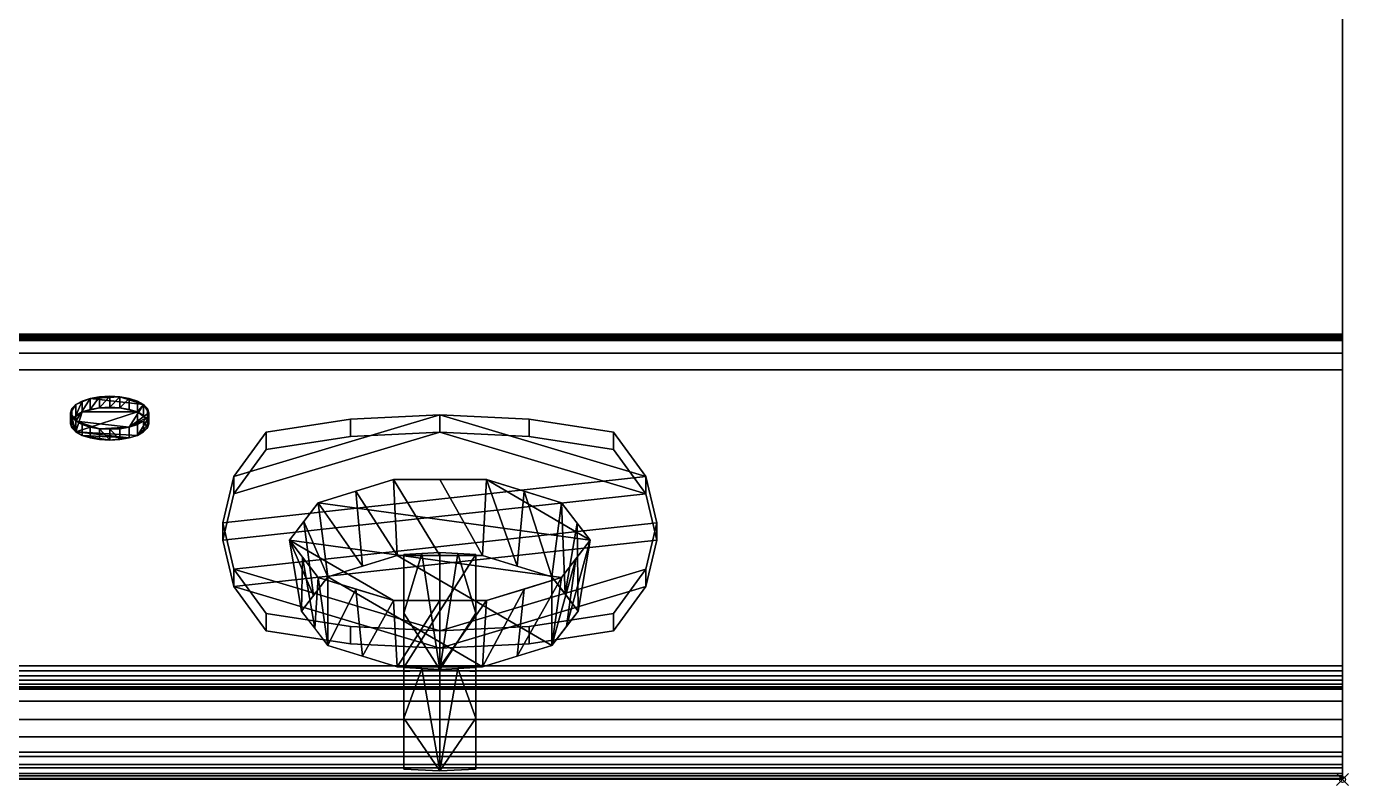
# Model space of a CAD drawing. Extents: x -1 to 1206, y -1086 to 56.
# Drawn here: x 981.3 to 1201, y -931 to -804.9 of the extents above; entities that cross this region are included whole.
import ezdxf

# ---------------------------------------------------------------- set-up
doc = ezdxf.new("R2010")
doc.units = 0
doc.header["$PDMODE"] = 35
for name, color, linetype in [('IQ_200_2D', 1, 'Continuous'), ('IQ_200_3D', 1, 'Continuous'), ('IQ_BLUE_3D', 5, 'Continuous'), ('IQ_INS_3D', 3, 'Continuous'), ('IQ_YELLOW_3D', 2, 'Continuous')]:
    doc.layers.add(name, color=color, linetype=linetype)

msp = doc.modelspace()

# ---------------------------------------------------------------- linework, layer by layer
at = {"layer": 'IQ_200_2D', "linetype": 'Continuous'}
for q in [(1200, 0), (0, -930)]:
    msp.add_line((1200, -930), q, dxfattribs=at)
at = {"layer": 'IQ_INS_3D'}
msp.add_point((1200, -930), dxfattribs=at)

# ---------------------------------------------------------------- meshes
at = {"layer": 'IQ_200_3D', "linetype": 'Continuous'}
mesh = msp.add_polyface(dxfattribs=at)
corners = [(1200, -856, 649), (0, -856, 649), (0, 0, 649), (1200, 0, 649)]
mesh.append_faces([[corners[k] for k in face] for face in [(0, 1, 2, 3)]])
mesh = msp.add_polyface(dxfattribs=at)
corners = [(1200, 0, 900), (0, 0, 900), (0, -917, 900), (1200, -917, 900)]
mesh.append_faces([[corners[k] for k in face] for face in [(0, 1, 2, 3)]])
mesh = msp.add_polyface(dxfattribs=at)
corners = [(1200, -917, 900), (1200, -920.04, 899.64), (1200, -922.91, 898.58), (1200, -925.45, 896.88), (1200, -927.53, 894.64), (1200, -929.02, 891.97), (1200, -929.85, 889.03), (1200, -929.96, 885.97), (1200, -929.37, 882.97), (1200, -928.08, 880.2), (1200, -926.19, 877.8), (1200, -859.16, 810.77), (1200, -915, 691.02), (1200, -915, 657.38), (1200, -914.9, 656.55), (1200, -914.61, 655.77), (1200, -914.14, 655.08), (1200, -913.52, 654.52), (1200, -912.78, 654.13), (1200, -911.97, 653.92), (1200, -911.14, 653.9), (1200, -861.97, 659.07), (1200, -857.1, 659.58), (1200, -856.87, 659.58), (1200, -856.64, 659.52), (1200, -856.43, 659.4), (1200, -856.25, 659.24), (1200, -856.12, 659.05), (1200, -856.03, 658.82), (1200, -856, 658.59), (1200, -856, 649), (1200, 0, 649), (1200, 0, 900)]
mesh.append_faces([[corners[k] for k in face] for face in [(31, 29, 30)]], dxfattribs={"vtx0": -1})
mesh.append_faces([[corners[k] for k in face] for face in [(28, 11, 27)]], dxfattribs={"vtx0": -1, "vtx1": -1})
mesh.append_faces([[corners[k] for k in face] for face in [(11, 26, 27), (13, 19, 20, 12), (23, 11, 12, 22), (11, 32, 0, 10), (11, 24, 25), (3, 8, 9, 2), (4, 7, 8, 3)]], dxfattribs={"vtx0": -1, "vtx2": -1})
mesh.append_faces([[corners[k] for k in face] for face in [(12, 20, 21, 22), (10, 0, 1, 2)]], dxfattribs={"vtx0": -1, "vtx3": -1})
mesh.append_faces([[corners[k] for k in face] for face in [(15, 16, 13, 14)]], dxfattribs={"vtx1": -1})
mesh.append_faces([[corners[k] for k in face] for face in [(25, 26, 11), (18, 19, 13, 17), (16, 17, 13), (23, 24, 11), (31, 32, 11), (9, 10, 2)]], dxfattribs={"vtx1": -1, "vtx2": -1})
mesh.append_faces([[corners[k] for k in face] for face in [(28, 29, 31, 11)]], dxfattribs={"vtx1": -1, "vtx2": -1, "vtx3": -1})
mesh.append_faces([[corners[k] for k in face] for face in [(5, 6, 7, 4)]], dxfattribs={"vtx2": -1})
mesh = msp.add_polyface(dxfattribs=at)
corners = [(1200, -856, 658.59), (1200, -856.03, 658.82), (1200, -856.12, 659.05), (1200, -856.25, 659.24), (1200, -856.43, 659.4), (1200, -856.64, 659.52), (1200, -856.87, 659.58), (1200, -857.1, 659.58), (0, -857.1, 659.58), (0, -856.87, 659.58), (0, -856.64, 659.52), (0, -856.43, 659.4), (0, -856.25, 659.24), (0, -856.12, 659.05), (0, -856.03, 658.82), (0, -856, 658.59)]
mesh.append_faces([[corners[k] for k in face] for face in [(9, 6, 7, 8)]], dxfattribs={"vtx0": -1})
mesh.append_faces([[corners[k] for k in face] for face in [(10, 5, 6, 9), (11, 4, 5, 10), (4, 11, 12, 3), (13, 2, 3, 12), (14, 1, 2, 13)]], dxfattribs={"vtx0": -1, "vtx2": -1})
mesh.append_faces([[corners[k] for k in face] for face in [(15, 0, 1, 14)]], dxfattribs={"vtx2": -1})
mesh = msp.add_polyface(dxfattribs=at)
corners = [(1200, -856, 658.59), (0, -856, 658.59), (0, -856, 649), (1200, -856, 649)]
mesh.append_faces([[corners[k] for k in face] for face in [(0, 1, 2, 3)]])
mesh = msp.add_polyface(dxfattribs=at)
corners = [(1200, -861.97, 659.07), (0, -861.97, 659.07), (0, -857.1, 659.58), (1200, -857.1, 659.58)]
mesh.append_faces([[corners[k] for k in face] for face in [(0, 1, 2, 3)]])
mesh = msp.add_polyface(dxfattribs=at)
corners = [(1200, -926.19, 877.8), (0, -926.19, 877.8), (0, -859.16, 810.77), (1200, -859.16, 810.77)]
mesh.append_faces([[corners[k] for k in face] for face in [(0, 1, 2, 3)]])
mesh = msp.add_polyface(dxfattribs=at)
corners = [(1200, -859.16, 810.77), (0, -859.16, 810.77), (0, -915, 691.02), (1200, -915, 691.02)]
mesh.append_faces([[corners[k] for k in face] for face in [(0, 1, 2, 3)]])
mesh = msp.add_polyface(dxfattribs=at)
corners = [(1200, -911.14, 653.9), (0, -911.14, 653.9), (0, -861.97, 659.07), (1200, -861.97, 659.07)]
mesh.append_faces([[corners[k] for k in face] for face in [(0, 1, 2, 3)]])
mesh = msp.add_polyface(dxfattribs=at)
corners = [(1075, -890.24, 751.64), (1070.23, -896.45, 738.33), (1057.73, -900.29, 730.1), (1042.27, -900.29, 730.1), (1029.77, -896.45, 738.33), (1025, -890.24, 751.64), (1029.77, -884.03, 764.96), (1042.27, -880.19, 773.19), (1057.73, -880.19, 773.19), (1070.23, -884.03, 764.96)]
mesh.append_faces([[corners[k] for k in face] for face in [(0, 8, 9)]], dxfattribs={"vtx0": -1})
mesh.append_faces([[corners[k] for k in face] for face in [(0, 6, 7, 8)]], dxfattribs={"vtx0": -1, "vtx3": -1})
mesh.append_faces([[corners[k] for k in face] for face in [(2, 3, 5, 1)]], dxfattribs={"vtx1": -1, "vtx2": -1})
mesh.append_faces([[corners[k] for k in face] for face in [(0, 1, 5, 6)]], dxfattribs={"vtx1": -1, "vtx3": -1})
mesh.append_faces([[corners[k] for k in face] for face in [(3, 4, 5)]], dxfattribs={"vtx2": -1})
mesh = msp.add_polyface(dxfattribs=at)
corners = [(1075, -890.24, 751.64), (1070.23, -884.03, 764.96), (1057.73, -880.19, 773.19), (1042.27, -880.19, 773.19), (1029.77, -884.03, 764.96), (1025, -890.24, 751.64), (1027, -902.02, 757.14), (1031.39, -896.31, 769.39), (1042.89, -892.78, 776.96), (1057.11, -892.78, 776.96), (1068.61, -896.31, 769.39), (1073, -902.02, 757.14), (1028.98, -899.44, 762.67), (1027.39, -887.13, 758.3), (1036.02, -882.11, 769.08), (1037.14, -894.54, 773.18), (1050, -880.19, 773.19), (1050, -892.78, 776.96), (1072.84, -887.44, 757.66), (1070.8, -899.17, 763.26), (1063.98, -882.11, 769.08), (1062.86, -894.54, 773.18)]
mesh.append_faces([[corners[k] for k in face] for face in [(8, 14, 15), (15, 4, 7), (7, 13, 12), (4, 15, 14), (2, 21, 20), (1, 19, 18)]], dxfattribs={"vtx0": -1, "vtx1": -1})
mesh.append_faces([[corners[k] for k in face] for face in [(12, 13, 5), (18, 19, 11), (20, 21, 10), (1, 10, 19), (9, 2, 16), (8, 3, 14), (10, 1, 20)]], dxfattribs={"vtx0": -1, "vtx2": -1})
mesh.append_faces([[corners[k] for k in face] for face in [(4, 13, 7), (9, 21, 2), (8, 17, 3)]], dxfattribs={"vtx1": -1, "vtx2": -1})
mesh.append_faces([[corners[k] for k in face] for face in [(17, 9, 16, 3)]], dxfattribs={"vtx1": -1, "vtx3": -1})
mesh.append_faces([[corners[k] for k in face] for face in [(5, 6, 12), (11, 0, 18)]], dxfattribs={"vtx2": -1})
mesh = msp.add_polyface(dxfattribs=at)
corners = [(1025, -890.24, 751.64), (1029.77, -896.45, 738.33), (1042.27, -900.29, 730.1), (1057.73, -900.29, 730.1), (1070.23, -896.45, 738.33), (1075, -890.24, 751.64), (1073, -902.02, 757.14), (1068.61, -907.74, 744.89), (1057.11, -911.27, 737.31), (1042.89, -911.27, 737.31), (1031.39, -907.74, 744.89), (1027, -902.02, 757.14), (1071.02, -904.6, 751.61), (1072.61, -893.35, 744.99), (1063.98, -898.37, 734.21), (1062.86, -909.5, 741.1), (1050, -900.29, 730.1), (1050, -911.27, 737.31), (1027.16, -893.04, 745.63), (1029.2, -904.88, 751.01), (1036.02, -898.37, 734.21), (1037.14, -909.5, 741.1)]
mesh.append_faces([[corners[k] for k in face] for face in [(8, 14, 15), (15, 4, 7), (7, 13, 12), (4, 15, 14), (2, 21, 20), (1, 19, 18)]], dxfattribs={"vtx0": -1, "vtx1": -1})
mesh.append_faces([[corners[k] for k in face] for face in [(12, 13, 5), (18, 19, 11), (20, 21, 10), (1, 10, 19), (9, 2, 16), (8, 3, 14), (10, 1, 20)]], dxfattribs={"vtx0": -1, "vtx2": -1})
mesh.append_faces([[corners[k] for k in face] for face in [(4, 13, 7), (9, 21, 2), (8, 17, 3)]], dxfattribs={"vtx1": -1, "vtx2": -1})
mesh.append_faces([[corners[k] for k in face] for face in [(17, 9, 16, 3)]], dxfattribs={"vtx1": -1, "vtx3": -1})
mesh.append_faces([[corners[k] for k in face] for face in [(5, 6, 12), (11, 0, 18)]], dxfattribs={"vtx2": -1})
mesh = msp.add_polyface(dxfattribs=at)
corners = [(1073, -902.02, 757.14), (1068.61, -896.31, 769.39), (1057.11, -892.78, 776.96), (1042.89, -892.78, 776.96), (1031.39, -896.31, 769.39), (1027, -902.02, 757.14), (1031.39, -907.74, 744.89), (1042.89, -911.27, 737.31), (1057.11, -911.27, 737.31), (1068.61, -907.74, 744.89)]
mesh.append_faces([[corners[k] for k in face] for face in [(6, 4, 5)]], dxfattribs={"vtx0": -1})
mesh.append_faces([[corners[k] for k in face] for face in [(4, 8, 9, 3)]], dxfattribs={"vtx0": -1, "vtx2": -1})
mesh.append_faces([[corners[k] for k in face] for face in [(9, 1, 2, 3)]], dxfattribs={"vtx0": -1, "vtx3": -1})
mesh.append_faces([[corners[k] for k in face] for face in [(7, 8, 4, 6)]], dxfattribs={"vtx1": -1, "vtx2": -1})
mesh.append_faces([[corners[k] for k in face] for face in [(9, 0, 1)]], dxfattribs={"vtx2": -1})
mesh = msp.add_polyface(dxfattribs=at)
corners = [(1044, -892.64, 777.26), (1050, -892.3, 777.98), (1056, -892.64, 777.26), (1056, -911.41, 737.02), (1050, -911.74, 736.29), (1044, -911.41, 737.02)]
mesh.append_faces([[corners[k] for k in face] for face in [(0, 1, 2, 5)]], dxfattribs={"vtx2": -1})
mesh.append_faces([[corners[k] for k in face] for face in [(2, 3, 4, 5)]], dxfattribs={"vtx3": -1})
mesh = msp.add_polyface(dxfattribs=at)
corners = [(1056, -892.64, 777.26), (1050, -892.3, 777.98), (1044, -892.64, 777.26), (1044, -912.04, 782.99), (1050, -911.73, 783.65), (1056, -912.04, 782.99), (1056, -902.34, 780.12), (1053, -892.47, 777.62), (1047, -892.47, 777.62), (1044, -902.34, 780.12)]
mesh.append_faces([[corners[k] for k in face] for face in [(8, 4, 1)]], dxfattribs={"vtx0": -1, "vtx1": -1})
mesh.append_faces([[corners[k] for k in face] for face in [(6, 7, 4), (8, 9, 4)]], dxfattribs={"vtx0": -1, "vtx1": -1, "vtx2": -1})
mesh.append_faces([[corners[k] for k in face] for face in [(7, 1, 4)]], dxfattribs={"vtx1": -1, "vtx2": -1})
mesh.append_faces([[corners[k] for k in face] for face in [(4, 5, 6), (6, 0, 7), (8, 2, 9), (9, 3, 4)]], dxfattribs={"vtx2": -1})
mesh = msp.add_polyface(dxfattribs=at)
corners = [(1044, -911.41, 737.02), (1044, -928.26, 748.2), (1044, -912.04, 782.99), (1044, -892.64, 777.26)]
mesh.append_faces([[corners[k] for k in face] for face in [(0, 1, 2, 3)]])
mesh = msp.add_polyface(dxfattribs=at)
corners = [(1056, -892.64, 777.26), (1056, -912.04, 782.99), (1056, -928.26, 748.2), (1056, -911.41, 737.02)]
mesh.append_faces([[corners[k] for k in face] for face in [(0, 1, 2, 3)]])
mesh = msp.add_polyface(dxfattribs=at)
corners = [(1200, -911.14, 653.9), (1200, -911.97, 653.92), (1200, -912.78, 654.13), (1200, -913.52, 654.52), (1200, -914.14, 655.08), (1200, -914.61, 655.77), (1200, -914.9, 656.55), (1200, -915, 657.38), (0, -915, 657.38), (0, -914.9, 656.55), (0, -914.61, 655.77), (0, -914.14, 655.08), (0, -913.52, 654.52), (0, -912.78, 654.13), (0, -911.97, 653.92), (0, -911.14, 653.9)]
mesh.append_faces([[corners[k] for k in face] for face in [(1, 14, 15, 0)]], dxfattribs={"vtx0": -1})
mesh.append_faces([[corners[k] for k in face] for face in [(6, 9, 10, 5), (5, 10, 11, 4), (4, 11, 12, 3), (3, 12, 13, 2), (2, 13, 14, 1)]], dxfattribs={"vtx0": -1, "vtx2": -1})
mesh.append_faces([[corners[k] for k in face] for face in [(7, 8, 9, 6)]], dxfattribs={"vtx2": -1})
mesh = msp.add_polyface(dxfattribs=at)
corners = [(1044, -911.41, 737.02), (1050, -911.74, 736.29), (1056, -911.41, 737.02), (1056, -928.26, 748.2), (1050, -928.57, 747.53), (1044, -928.26, 748.2), (1044, -919.83, 742.61), (1047, -911.57, 736.65), (1053, -911.57, 736.65), (1056, -919.83, 742.61)]
mesh.append_faces([[corners[k] for k in face] for face in [(8, 4, 1)]], dxfattribs={"vtx0": -1, "vtx1": -1})
mesh.append_faces([[corners[k] for k in face] for face in [(6, 7, 4), (8, 9, 4)]], dxfattribs={"vtx0": -1, "vtx1": -1, "vtx2": -1})
mesh.append_faces([[corners[k] for k in face] for face in [(7, 1, 4)]], dxfattribs={"vtx1": -1, "vtx2": -1})
mesh.append_faces([[corners[k] for k in face] for face in [(4, 5, 6), (6, 0, 7), (8, 2, 9), (9, 3, 4)]], dxfattribs={"vtx2": -1})
mesh = msp.add_polyface(dxfattribs=at)
corners = [(1044, -912.04, 782.99), (1044, -928.26, 748.2), (1050, -928.57, 747.53), (1056, -928.26, 748.2), (1056, -912.04, 782.99), (1050, -911.73, 783.65)]
mesh.append_faces([[corners[k] for k in face] for face in [(0, 1, 2, 5)]], dxfattribs={"vtx2": -1})
mesh.append_faces([[corners[k] for k in face] for face in [(2, 3, 4, 5)]], dxfattribs={"vtx3": -1})
mesh = msp.add_polyface(dxfattribs=at)
corners = [(1200, -915, 691.02), (0, -915, 691.02), (0, -915, 657.38), (1200, -915, 657.38)]
mesh.append_faces([[corners[k] for k in face] for face in [(0, 1, 2, 3)]])
mesh = msp.add_polyface(dxfattribs=at)
corners = [(1200, -926.19, 877.8), (1200, -928.08, 880.2), (1200, -929.37, 882.97), (1200, -929.96, 885.97), (1200, -929.85, 889.03), (1200, -929.02, 891.97), (1200, -927.53, 894.64), (1200, -925.45, 896.88), (1200, -922.91, 898.58), (1200, -920.04, 899.64), (1200, -917, 900), (0, -917, 900), (0, -920.04, 899.64), (0, -922.91, 898.58), (0, -925.45, 896.88), (0, -927.53, 894.64), (0, -929.02, 891.97), (0, -929.85, 889.03), (0, -929.96, 885.97), (0, -929.37, 882.97), (0, -928.08, 880.2), (0, -926.19, 877.8)]
mesh.append_faces([[corners[k] for k in face] for face in [(1, 20, 21, 0)]], dxfattribs={"vtx0": -1})
mesh.append_faces([[corners[k] for k in face] for face in [(9, 12, 13, 8), (7, 14, 15, 6), (8, 13, 14, 7), (6, 15, 16, 5), (4, 17, 18, 3), (2, 19, 20, 1), (3, 18, 19, 2), (17, 4, 5, 16)]], dxfattribs={"vtx0": -1, "vtx2": -1})
mesh.append_faces([[corners[k] for k in face] for face in [(10, 11, 12, 9)]], dxfattribs={"vtx2": -1})
at = {"layer": 'IQ_BLUE_3D', "linetype": 'Continuous'}
mesh = msp.add_polyface(dxfattribs=at)
corners = [(1078.88, -902.43, 718), (1064.83, -904.56, 713.42), (1050, -905.29, 711.86), (1035.17, -904.56, 713.42), (1021.12, -902.43, 718), (1015.75, -895.05, 733.83), (1013.93, -887.36, 750.3), (1015.75, -879.68, 766.78), (1021.12, -872.3, 782.61), (1035.17, -870.16, 787.19), (1050, -869.44, 788.74), (1064.83, -870.16, 787.19), (1078.88, -872.3, 782.61), (1084.25, -879.68, 766.78), (1086.07, -887.36, 750.3), (1084.25, -895.05, 733.83)]
mesh.append_faces([[corners[k] for k in face] for face in [(5, 2, 3, 4)]], dxfattribs={"vtx0": -1})
mesh.append_faces([[corners[k] for k in face] for face in [(15, 2, 5, 14)]], dxfattribs={"vtx0": -1, "vtx1": -1, "vtx2": -1})
mesh.append_faces([[corners[k] for k in face] for face in [(14, 5, 6, 13)]], dxfattribs={"vtx0": -1, "vtx2": -1})
mesh.append_faces([[corners[k] for k in face] for face in [(13, 6, 7, 10)]], dxfattribs={"vtx0": -1, "vtx2": -1, "vtx3": -1})
mesh.append_faces([[corners[k] for k in face] for face in [(11, 12, 13, 10)]], dxfattribs={"vtx2": -1})
mesh.append_faces([[corners[k] for k in face] for face in [(15, 0, 1, 2), (7, 8, 9, 10)]], dxfattribs={"vtx3": -1})
mesh = msp.add_polyface(dxfattribs=at)
corners = [(1021.12, -875.18, 783.95), (1035.17, -873.04, 788.53), (1050, -872.31, 790.08), (1064.83, -873.04, 788.53), (1078.88, -875.18, 783.95), (1078.88, -872.3, 782.61), (1064.83, -870.16, 787.19), (1050, -869.44, 788.74), (1035.17, -870.16, 787.19), (1021.12, -872.3, 782.61)]
mesh.append_faces([[corners[k] for k in face] for face in [(5, 6, 3, 4), (0, 1, 8, 9)]], dxfattribs={"vtx1": -1})
mesh.append_faces([[corners[k] for k in face] for face in [(2, 3, 6, 7), (7, 8, 1, 2)]], dxfattribs={"vtx1": -1, "vtx3": -1})
mesh = msp.add_polyface(dxfattribs=at)
corners = [(1021.12, -905.3, 719.34), (1015.75, -897.92, 735.17), (1013.93, -890.24, 751.64), (1015.75, -882.56, 768.12), (1021.12, -875.18, 783.95), (1021.12, -872.3, 782.61), (1015.75, -879.68, 766.78), (1013.93, -887.36, 750.3), (1015.75, -895.05, 733.83), (1021.12, -902.43, 718)]
mesh.append_faces([[corners[k] for k in face] for face in [(5, 6, 3, 4), (0, 1, 8, 9)]], dxfattribs={"vtx1": -1})
mesh.append_faces([[corners[k] for k in face] for face in [(2, 3, 6, 7), (7, 8, 1, 2)]], dxfattribs={"vtx1": -1, "vtx3": -1})
mesh = msp.add_polyface(dxfattribs=at)
corners = [(1078.88, -905.3, 719.34), (1084.25, -897.92, 735.17), (1086.07, -890.24, 751.64), (1084.25, -882.56, 768.12), (1078.88, -875.18, 783.95), (1064.83, -873.04, 788.53), (1050, -872.31, 790.08), (1035.17, -873.04, 788.53), (1021.12, -875.18, 783.95), (1015.75, -882.56, 768.12), (1013.93, -890.24, 751.64), (1015.75, -897.92, 735.17), (1021.12, -905.3, 719.34), (1035.17, -907.44, 714.76), (1050, -908.16, 713.2), (1064.83, -907.44, 714.76)]
mesh.append_faces([[corners[k] for k in face] for face in [(11, 14, 1, 2)]], dxfattribs={"vtx0": -1, "vtx1": -1, "vtx3": -1})
mesh.append_faces([[corners[k] for k in face] for face in [(5, 6, 3, 4)]], dxfattribs={"vtx1": -1})
mesh.append_faces([[corners[k] for k in face] for face in [(9, 10, 3, 6)]], dxfattribs={"vtx1": -1, "vtx2": -1, "vtx3": -1})
mesh.append_faces([[corners[k] for k in face] for face in [(2, 3, 10, 11)]], dxfattribs={"vtx1": -1, "vtx3": -1})
mesh.append_faces([[corners[k] for k in face] for face in [(7, 8, 9, 6), (15, 0, 1, 14)]], dxfattribs={"vtx2": -1})
mesh.append_faces([[corners[k] for k in face] for face in [(11, 12, 13, 14)]], dxfattribs={"vtx3": -1})
mesh = msp.add_polyface(dxfattribs=at)
corners = [(1078.88, -875.18, 783.95), (1084.25, -882.56, 768.12), (1086.07, -890.24, 751.64), (1084.25, -897.92, 735.17), (1078.88, -905.3, 719.34), (1078.88, -902.43, 718), (1084.25, -895.05, 733.83), (1086.07, -887.36, 750.3), (1084.25, -879.68, 766.78), (1078.88, -872.3, 782.61)]
mesh.append_faces([[corners[k] for k in face] for face in [(5, 6, 3, 4), (0, 1, 8, 9)]], dxfattribs={"vtx1": -1})
mesh.append_faces([[corners[k] for k in face] for face in [(2, 3, 6, 7), (7, 8, 1, 2)]], dxfattribs={"vtx1": -1, "vtx3": -1})
mesh = msp.add_polyface(dxfattribs=at)
corners = [(1078.88, -905.3, 719.34), (1064.83, -907.44, 714.76), (1050, -908.16, 713.2), (1035.17, -907.44, 714.76), (1021.12, -905.3, 719.34), (1021.12, -902.43, 718), (1035.17, -904.56, 713.42), (1050, -905.29, 711.86), (1064.83, -904.56, 713.42), (1078.88, -902.43, 718)]
mesh.append_faces([[corners[k] for k in face] for face in [(5, 6, 3, 4), (0, 1, 8, 9)]], dxfattribs={"vtx1": -1})
mesh.append_faces([[corners[k] for k in face] for face in [(2, 3, 6, 7), (7, 8, 1, 2)]], dxfattribs={"vtx1": -1, "vtx3": -1})
at = {"layer": 'IQ_YELLOW_3D', "linetype": 'Continuous'}
mesh = msp.add_polyface(dxfattribs=at)
corners = [(995.14, -871.82, 783.62), (993.46, -871.73, 783.82), (991.89, -871.46, 784.41), (990.54, -871.02, 785.35), (989.51, -870.45, 786.57), (988.86, -869.79, 787.99), (988.64, -869.08, 789.51), (988.86, -868.37, 791.04), (989.51, -867.7, 792.46), (990.54, -867.14, 793.68), (991.89, -866.7, 794.62), (993.46, -866.42, 795.2), (995.14, -866.33, 795.41), (996.82, -866.42, 795.2), (998.39, -866.7, 794.62), (999.74, -867.14, 793.68), (1000.77, -867.7, 792.46), (1001.42, -868.37, 791.04), (1001.64, -869.08, 789.51), (1001.42, -869.79, 787.99), (1000.77, -870.45, 786.57), (999.74, -871.02, 785.35), (998.39, -871.46, 784.41), (996.82, -871.73, 783.82)]
mesh.append_faces([[corners[k] for k in face] for face in [(8, 6, 7), (10, 8, 9), (6, 4, 5), (4, 2, 3), (13, 11, 12), (16, 14, 15), (1, 23, 0), (22, 20, 21)]], dxfattribs={"vtx0": -1})
mesh.append_faces([[corners[k] for k in face] for face in [(2, 4, 1), (20, 22, 19)]], dxfattribs={"vtx0": -1, "vtx1": -1})
mesh.append_faces([[corners[k] for k in face] for face in [(4, 8, 10), (6, 8, 4), (4, 22, 1), (22, 16, 18), (10, 13, 16)]], dxfattribs={"vtx0": -1, "vtx1": -1, "vtx2": -1})
mesh.append_faces([[corners[k] for k in face] for face in [(22, 4, 10, 16)]], dxfattribs={"vtx0": -1, "vtx1": -1, "vtx2": -1, "vtx3": -1})
mesh.append_faces([[corners[k] for k in face] for face in [(13, 10, 11), (16, 13, 14)]], dxfattribs={"vtx0": -1, "vtx2": -1})
mesh.append_faces([[corners[k] for k in face] for face in [(22, 23, 1), (18, 19, 22)]], dxfattribs={"vtx1": -1, "vtx2": -1})
mesh.append_faces([[corners[k] for k in face] for face in [(16, 17, 18)]], dxfattribs={"vtx2": -1})
mesh = msp.add_polyface(dxfattribs=at)
corners = [(995.14, -873.64, 784.47), (993.46, -873.54, 784.67), (991.89, -873.27, 785.26), (990.54, -872.83, 786.19), (989.51, -872.26, 787.41), (988.86, -871.6, 788.84), (988.64, -870.89, 790.36), (988.86, -870.18, 791.88), (989.51, -869.52, 793.31), (990.54, -868.95, 794.53), (991.89, -868.51, 795.46), (993.46, -868.24, 796.05), (995.14, -868.14, 796.25), (995.14, -866.33, 795.41), (993.46, -866.42, 795.2), (991.89, -866.7, 794.62), (990.54, -867.14, 793.68), (989.51, -867.7, 792.46), (988.86, -868.37, 791.04), (988.64, -869.08, 789.51), (988.86, -869.79, 787.99), (989.51, -870.45, 786.57), (990.54, -871.02, 785.35), (991.89, -871.46, 784.41), (993.46, -871.73, 783.82), (995.14, -871.82, 783.62)]
mesh.append_faces([[corners[k] for k in face] for face in [(14, 11, 13), (15, 10, 14), (9, 16, 8), (20, 5, 19), (21, 4, 20)]], dxfattribs={"vtx0": -1, "vtx1": -1})
mesh.append_faces([[corners[k] for k in face] for face in [(8, 16, 17), (14, 10, 11), (19, 5, 6)]], dxfattribs={"vtx0": -1, "vtx2": -1})
mesh.append_faces([[corners[k] for k in face] for face in [(25, 0, 24)]], dxfattribs={"vtx1": -1})
mesh.append_faces([[corners[k] for k in face] for face in [(6, 7, 18), (18, 19, 6), (4, 5, 20), (0, 1, 24)]], dxfattribs={"vtx1": -1, "vtx2": -1})
mesh.append_faces([[corners[k] for k in face] for face in [(15, 16, 9, 10), (17, 18, 7, 8), (22, 23, 2, 3), (21, 22, 3, 4), (23, 24, 1, 2)]], dxfattribs={"vtx1": -1, "vtx3": -1})
mesh.append_faces([[corners[k] for k in face] for face in [(11, 12, 13)]], dxfattribs={"vtx2": -1})
mesh = msp.add_polyface(dxfattribs=at)
corners = [(995.14, -868.14, 796.25), (996.82, -868.24, 796.05), (998.39, -868.51, 795.46), (999.74, -868.95, 794.53), (1000.77, -869.52, 793.31), (1001.42, -870.18, 791.88), (1001.64, -870.89, 790.36), (1001.42, -871.6, 788.84), (1000.77, -872.26, 787.41), (999.74, -872.83, 786.19), (998.39, -873.27, 785.26), (996.82, -873.54, 784.67), (995.14, -873.64, 784.47), (995.14, -871.82, 783.62), (996.82, -871.73, 783.82), (998.39, -871.46, 784.41), (999.74, -871.02, 785.35), (1000.77, -870.45, 786.57), (1001.42, -869.79, 787.99), (1001.64, -869.08, 789.51), (1001.42, -868.37, 791.04), (1000.77, -867.7, 792.46), (999.74, -867.14, 793.68), (998.39, -866.7, 794.62), (996.82, -866.42, 795.2), (995.14, -866.33, 795.41)]
mesh.append_faces([[corners[k] for k in face] for face in [(14, 11, 13), (22, 3, 21), (2, 23, 1)]], dxfattribs={"vtx0": -1, "vtx1": -1})
mesh.append_faces([[corners[k] for k in face] for face in [(7, 17, 18), (5, 19, 20), (1, 23, 24), (21, 3, 4), (19, 5, 6)]], dxfattribs={"vtx0": -1, "vtx2": -1})
mesh.append_faces([[corners[k] for k in face] for face in [(25, 0, 24)]], dxfattribs={"vtx1": -1})
mesh.append_faces([[corners[k] for k in face] for face in [(7, 8, 17), (6, 7, 18), (18, 19, 6), (0, 1, 24)]], dxfattribs={"vtx1": -1, "vtx2": -1})
mesh.append_faces([[corners[k] for k in face] for face in [(14, 15, 10, 11), (16, 17, 8, 9), (15, 16, 9, 10), (20, 21, 4, 5), (22, 23, 2, 3)]], dxfattribs={"vtx1": -1, "vtx3": -1})
mesh.append_faces([[corners[k] for k in face] for face in [(11, 12, 13)]], dxfattribs={"vtx2": -1})
mesh = msp.add_polyface(dxfattribs=at)
corners = [(995.14, -873.64, 784.47), (996.82, -873.54, 784.67), (998.39, -873.27, 785.26), (999.74, -872.83, 786.19), (1000.77, -872.26, 787.41), (1001.42, -871.6, 788.84), (1001.64, -870.89, 790.36), (1001.42, -870.18, 791.88), (1000.77, -869.52, 793.31), (999.74, -868.95, 794.53), (998.39, -868.51, 795.46), (996.82, -868.24, 796.05), (995.14, -868.14, 796.25), (993.46, -868.24, 796.05), (991.89, -868.51, 795.46), (990.54, -868.95, 794.53), (989.51, -869.52, 793.31), (988.86, -870.18, 791.88), (988.64, -870.89, 790.36), (988.86, -871.6, 788.84), (989.51, -872.26, 787.41), (990.54, -872.83, 786.19), (991.89, -873.27, 785.26), (993.46, -873.54, 784.67)]
mesh.append_faces([[corners[k] for k in face] for face in [(11, 9, 10), (5, 3, 4), (2, 0, 1), (17, 15, 16), (23, 21, 22)]], dxfattribs={"vtx0": -1})
mesh.append_faces([[corners[k] for k in face] for face in [(7, 3, 6), (3, 20, 2), (18, 20, 17)]], dxfattribs={"vtx0": -1, "vtx1": -1})
mesh.append_faces([[corners[k] for k in face] for face in [(3, 7, 9), (9, 20, 3), (15, 20, 9), (15, 17, 20), (2, 21, 0)]], dxfattribs={"vtx0": -1, "vtx1": -1, "vtx2": -1})
mesh.append_faces([[corners[k] for k in face] for face in [(9, 11, 13, 15)]], dxfattribs={"vtx0": -1, "vtx1": -1, "vtx2": -1, "vtx3": -1})
mesh.append_faces([[corners[k] for k in face] for face in [(3, 5, 6), (21, 23, 0)]], dxfattribs={"vtx0": -1, "vtx2": -1})
mesh.append_faces([[corners[k] for k in face] for face in [(12, 13, 11)]], dxfattribs={"vtx1": -1})
mesh.append_faces([[corners[k] for k in face] for face in [(20, 21, 2)]], dxfattribs={"vtx1": -1, "vtx2": -1})
mesh.append_faces([[corners[k] for k in face] for face in [(7, 8, 9), (13, 14, 15), (18, 19, 20)]], dxfattribs={"vtx2": -1})

doc.saveas('drawing.dxf')
